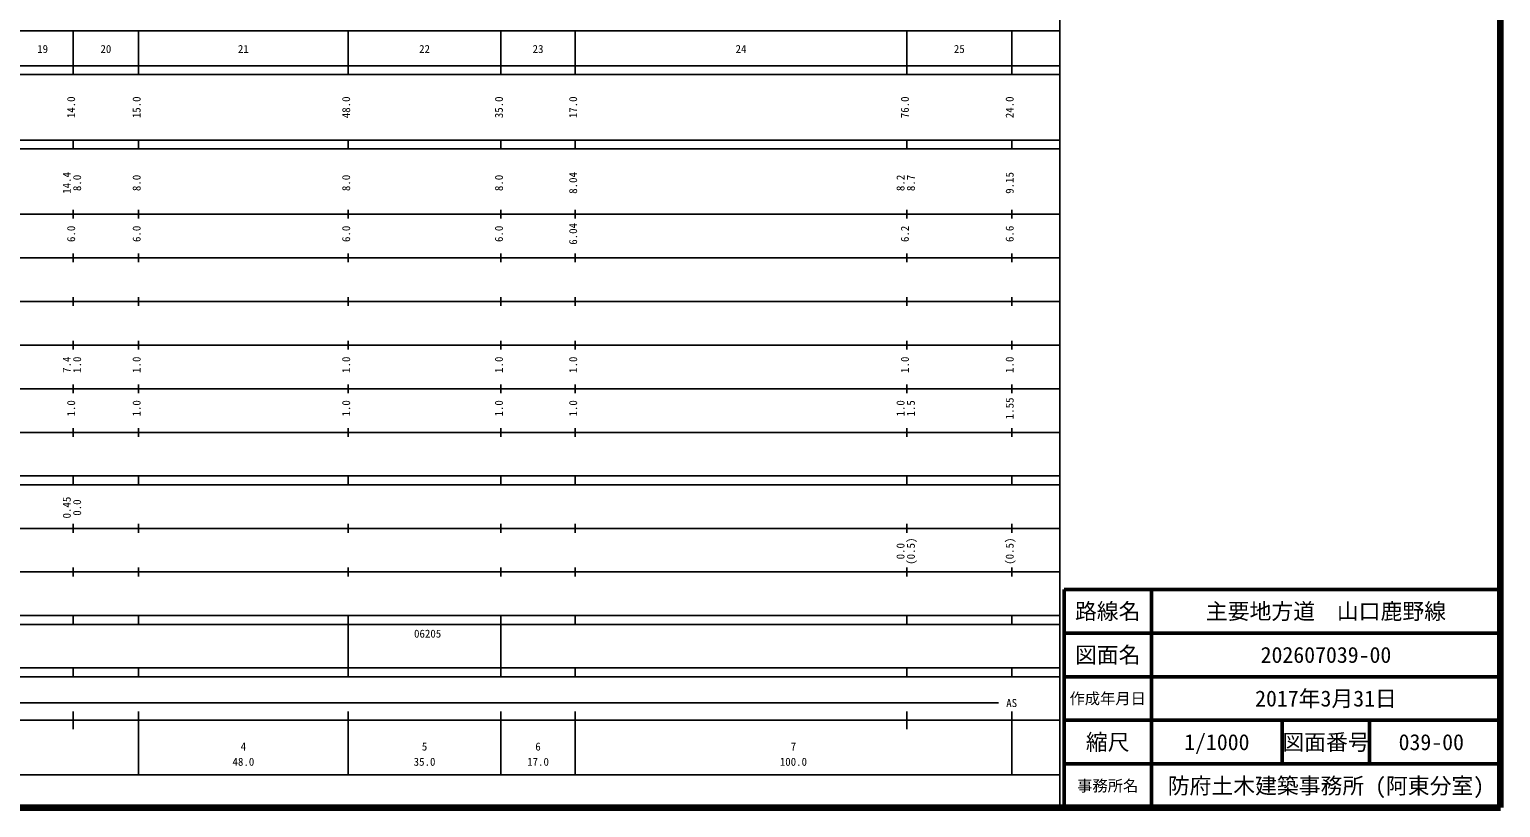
# Model space of a CAD drawing. Units: millimetres on the paper, enlarged 1000 times. Extents: x 40000 to 680000, y 20000 to 380000.
# Drawn here: x 342984 to 680000, y 20000 to 198357 of the extents above; entities that cross this region are included whole.
import ezdxf
from ezdxf.enums import TextEntityAlignment as Align

# ---------------------------------------------------------------- set-up
doc = ezdxf.new("R2010")
doc.units = ezdxf.units.MM
doc.header["$LTSCALE"] = 1000
for name, color, linetype, lineweight in [('M-TTL', 2, 'Continuous', 140), ('M-TTL-BAND', 7, 'Continuous', 25), ('M-TTL-FRAM', 2, 'Continuous', 50), ('M-TTL-LINE', 7, 'Continuous', 50)]:
    doc.layers.add(name, color=color, linetype=linetype, lineweight=lineweight)
doc.layers.add('M-TTL-TXT', color=7, linetype='Continuous')
doc.styles.add('ＭＳ ゴシック', font='')
doc.styles.get('ＭＳ ゴシック').set_extended_font_data('MS Gothic')

msp = doc.modelspace()

# ---------------------------------------------------------------- linework, layer by layer
at = {"layer": 'M-TTL'}
for p, q in [((680000, 20000), (680000, 380000)), ((40000, 20000), (680000, 20000))]:
    msp.add_line(p, q, dxfattribs=at)
at = {"layer": 'M-TTL-BAND'}
for p, q in [((579000, 20000), (579000, 370000)), ((68000, 198000), (579000, 198000)), ((353000, 188000), (353000, 198000)), ((368000, 188000), (368000, 198000)), ((416000, 188000), (416000, 198000)), ((451000, 188000), (451000, 198000)), ((468000, 188000), (468000, 198000)), ((544000, 188000), (544000, 198000)), ((568000, 188000), (568000, 198000)), ((40000, 190000), (579000, 190000)), ((40000, 188000), (579000, 188000)), ((40000, 173000), (579000, 173000)), ((353000, 171000), (353000, 173000)), ((368000, 171000), (368000, 173000)), ((416000, 171000), (416000, 173000)), ((451000, 171000), (451000, 173000)), ((468000, 171000), (468000, 173000)), ((544000, 171000), (544000, 173000)), ((568000, 171000), (568000, 173000)), ((40000, 171000), (579000, 171000)), ((40000, 156000), (579000, 156000)), ((353000, 155000), (353000, 157000)), ((368000, 155000), (368000, 157000)), ((416000, 155000), (416000, 157000)), ((451000, 155000), (451000, 157000)), ((468000, 155000), (468000, 157000)), ((544000, 155000), (544000, 157000)), ((568000, 155000), (568000, 157000)), ((46000, 146000), (579000, 146000)), ((353000, 145000), (353000, 147000)), ((368000, 145000), (368000, 147000)), ((416000, 145000), (416000, 147000)), ((451000, 145000), (451000, 147000)), ((468000, 145000), (468000, 147000)), ((544000, 145000), (544000, 147000)), ((568000, 145000), (568000, 147000)), ((52000, 136000), (579000, 136000)), ((353000, 135000), (353000, 137000)), ((368000, 135000), (368000, 137000)), ((416000, 135000), (416000, 137000)), ((451000, 135000), (451000, 137000)), ((468000, 135000), (468000, 137000)), ((544000, 135000), (544000, 137000)), ((568000, 135000), (568000, 137000)), ((46000, 126000), (579000, 126000)), ((353000, 125000), (353000, 127000)), ((368000, 125000), (368000, 127000)), ((416000, 125000), (416000, 127000)), ((451000, 125000), (451000, 127000)), ((468000, 125000), (468000, 127000)), ((544000, 125000), (544000, 127000)), ((568000, 125000), (568000, 127000)), ((52000, 116000), (579000, 116000)), ((353000, 115000), (353000, 117000)), ((368000, 115000), (368000, 117000)), ((416000, 115000), (416000, 117000)), ((451000, 115000), (451000, 117000)), ((468000, 115000), (468000, 117000)), ((544000, 115000), (544000, 117000)), ((568000, 115000), (568000, 117000)), ((46000, 106000), (579000, 106000)), ((353000, 105000), (353000, 107000)), ((368000, 105000), (368000, 107000)), ((416000, 105000), (416000, 107000)), ((451000, 105000), (451000, 107000)), ((468000, 105000), (468000, 107000)), ((544000, 105000), (544000, 107000)), ((568000, 105000), (568000, 107000)), ((40000, 96000), (579000, 96000)), ((353000, 94000), (353000, 96000)), ((368000, 94000), (368000, 96000)), ((416000, 94000), (416000, 96000)), ((451000, 94000), (451000, 96000)), ((468000, 94000), (468000, 96000)), ((544000, 94000), (544000, 96000)), ((568000, 94000), (568000, 96000)), ((40000, 94000), (579000, 94000)), ((353000, 83000), (353000, 85000)), ((368000, 83000), (368000, 85000)), ((416000, 83000), (416000, 85000)), ((451000, 83000), (451000, 85000)), ((468000, 83000), (468000, 85000)), ((544000, 83000), (544000, 85000)), ((568000, 83000), (568000, 85000)), ((49000, 84000), (579000, 84000)), ((353000, 73000), (353000, 75000)), ((368000, 73000), (368000, 75000)), ((416000, 73000), (416000, 75000)), ((451000, 73000), (451000, 75000)), ((468000, 73000), (468000, 75000)), ((544000, 73000), (544000, 75000)), ((568000, 73000), (568000, 75000)), ((40000, 74000), (579000, 74000)), ((40000, 64000), (579000, 64000)), ((40000, 62000), (579000, 62000)), ((353000, 62000), (353000, 64000)), ((368000, 62000), (368000, 64000)), ((416000, 62000), (416000, 64000)), ((416000, 62000), (416000, 52000)), ((451000, 62000), (451000, 64000)), ((451000, 62000), (451000, 52000)), ((468000, 62000), (468000, 64000)), ((544000, 62000), (544000, 64000)), ((568000, 62000), (568000, 64000)), ((40000, 52000), (579000, 52000)), ((353000, 50000), (353000, 52000)), ((368000, 50000), (368000, 52000)), ((416000, 50000), (416000, 52000)), ((451000, 50000), (451000, 52000)), ((468000, 50000), (468000, 52000)), ((544000, 50000), (544000, 52000)), ((568000, 50000), (568000, 52000)), ((40000, 50000), (579000, 50000)), ((71000, 44000), (565000, 44000)), ((353000, 38000), (353000, 42000)), ((368000, 27500), (368000, 42000)), ((416000, 27500), (416000, 42000)), ((451000, 27500), (451000, 42000)), ((468000, 27500), (468000, 42000)), ((544000, 38000), (544000, 42000)), ((568000, 27500), (568000, 42000)), ((40000, 40000), (579000, 40000)), ((68000, 27500), (579000, 27500))]:
    msp.add_line(p, q, dxfattribs=at)
at = {"layer": 'M-TTL-FRAM'}
for p, q in [((680000, 70000), (580000, 70000)), ((580000, 70000), (580000, 20000))]:
    msp.add_line(p, q, dxfattribs=at)
at = {"layer": 'M-TTL-LINE'}
for p, q in [((600000, 70000), (600000, 20000)), ((680000, 60000), (580000, 60000)), ((680000, 50000), (580000, 50000)), ((680000, 40000), (580000, 40000)), ((630000, 40000), (630000, 30000)), ((650000, 40000), (650000, 30000)), ((680000, 30000), (580000, 30000))]:
    msp.add_line(p, q, dxfattribs=at)

# ---------------------------------------------------------------- texts
at = {"layer": 'M-TTL-BAND', "style": 'ＭＳ ゴシック'}
for s, p in [('19', (346000, 192405)), ('20', (360500, 192405)), ('21', (392000, 192405)), ('22', (433500, 192405)), ('23', (459500, 192405)), ('24', (506000, 192405)), ('25', (556000, 192405)), ('AS', (568000, 42500)), ('4', (392000, 32523)), ('5', (433500, 32523)), ('6', (459500, 32523)), ('7', (518000, 32523)), ('48.0', (392000, 29033)), ('35.0', (433500, 29033)), ('17.0', (459500, 29033)), ('100.0', (518000, 29033))]:
    msp.add_text(s, height=1833, dxfattribs=at).set_placement(p, align=Align.BOTTOM_CENTER)
for s, p in [('14.0', (354000, 180500)), ('15.0', (369000, 180500)), ('48.0', (417000, 180500)), ('35.0', (452000, 180500)), ('17.0', (469000, 180500)), ('76.0', (545000, 180500)), ('24.0', (569000, 180500)), ('14.4', (353000, 163174)), ('8.04', (469000, 163174)), ('9.15', (569000, 163174)), ('8.0', (355370, 163174)), ('8.0', (369000, 163174)), ('8.0', (417000, 163174)), ('8.0', (452000, 163174)), ('8.2', (544000, 163174)), ('8.7', (546370, 163174)), ('6.0', (354000, 151500)), ('6.0', (369000, 151500)), ('6.0', (417000, 151500)), ('6.0', (452000, 151500)), ('6.04', (469000, 151500)), ('6.2', (545000, 151500)), ('6.6', (569000, 151500)), ('7.4', (353000, 121500)), ('1.0', (355370, 121500)), ('1.0', (369000, 121500)), ('1.0', (417000, 121500)), ('1.0', (452000, 121500)), ('1.0', (469000, 121500)), ('1.0', (545000, 121500)), ('1.0', (569000, 121500)), ('1.0', (354000, 111500)), ('1.0', (369000, 111500)), ('1.0', (417000, 111500)), ('1.0', (452000, 111500)), ('1.0', (469000, 111500)), ('1.0', (544000, 111500)), ('1.5', (546370, 111500)), ('1.55', (569000, 111500)), ('0.45', (353000, 88764)), ('0.0', (355370, 88764)), ('(0.5)', (546370, 78764)), ('(0.5)', (569000, 78764)), ('0.0', (544000, 78764))]:
    msp.add_text(s, height=1833, rotation=90, dxfattribs=at).set_placement(p, align=Align.BOTTOM_CENTER)
msp.add_text('06205', height=1833, dxfattribs=at).set_placement((431090, 58405), align=Align.BOTTOM_LEFT)
at = {"layer": 'M-TTL-TXT', "style": 'ＭＳ ゴシック'}
for s, height, p in [('路線名', 3666, (590000, 65000)), ('路線名', 3666, (590000, 65000)), ('主要地方道\u3000山口鹿野線', 3666, (640000, 65000)), ('図面名', 3666, (590000, 55000)), ('図面名', 3666, (590000, 55000)), ('202607039-00', 3666, (640000, 55000)), ('2017年3月31日', 3666, (640000, 45000)), ('作成年月日', 2566, (590000, 45000)), ('作成年月日', 2566, (590000, 45000)), ('縮尺', 3666, (590000, 35000)), ('縮尺', 3666, (590000, 35000)), ('1/1000', 3666, (615000, 35000)), ('図面番号', 3666, (640000, 35000)), ('図面番号', 3666, (640000, 35000)), ('039-00', 3666, (664125, 35000)), ('防府土木建築事務所 (阿東分室)', 3666, (640000, 25000)), ('事務所名', 2566, (590000, 25000)), ('事務所名', 2566, (590000, 25000))]:
    msp.add_text(s, height=height, dxfattribs=at).set_placement(p, align=Align.MIDDLE_CENTER)

doc.saveas('drawing.dxf')
